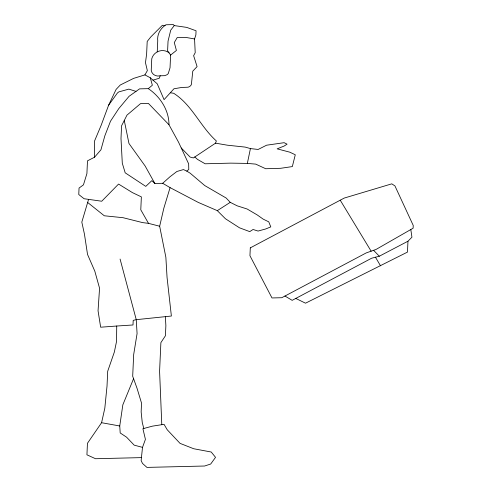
<?xml version="1.0" encoding="UTF-8"?>
<svg xmlns="http://www.w3.org/2000/svg" width="492" height="492" viewBox="0 0 492 492"><rect width="100%" height="100%" fill="white"/><g stroke="black" fill="none" stroke-linecap="round" stroke-linejoin="round"><path stroke-width="0.74" d="M162.692 183.295L169.82 176.905L176.88 171.487L183.442 169.574L186.775 171.111L188.78 169.457L188.651 163.854L178.59 142.28L168.99 124.765L148.443 103.449L140.521 103.64L126.979 115.128L121.567 125.798L120.995 138.516L122.299 163.252L125.189 172.815L145.761 186.388L151.85 180.65L154.863 183.485L162.692 183.295L170.084 187.624L163.824 208.257L159.66 226.228L165.865 257.267L167.052 277.402L171.376 316.03L136.259 319.671L133.203 320.372L132.994 324.978L116.727 326.024L116.561 341.337L114.353 352.026L107.693 371.269L107.022 386.072L104.821 408.169L101.586 422.708L87.453 443.286L86.93 454.811L95.503 458.722L141.444 457.615M157.237 51.888L157.741 40.824A17.208 15.701 -24.1 0 1 165.103 25.381L165.89 24.778L173.399 24.6L174.248 25.584L186.689 27.386L196.062 30.768L195.877 34.92L194.561 38.96L195.213 52.706L193.627 55.664L197.083 66.605L192.778 71.149L191.634 82.096A4.434 4.047 -24.1 0 1 186.394 87.275L181.732 87.447L173.94 88.781L164.076 99.648L157.249 83.825L150.281 77.779L144.919 74.889L133.633 78.376L120.276 85.005L116.112 89.39L108.615 105.196L101.106 125.423L94.519 141.069L94.556 157.206L87.484 160.835L86.906 173.596L83.449 184.857L79.052 188.067L78.763 194.518L84.089 198.731L101.733 201.228L118.56 184.063L132.446 192.624L141.364 196.88L140.78 209.789L148.498 223.356L159.66 226.228M174.248 25.584L170.706 30.221L168.043 41.144L167.606 50.756L170.613 55.061L170.035 67.767L168.239 73.622L167.071 74.716L164.746 75.67L160.208 75.78A7.546 6.888 -24.1 0 1 151.235 70.319L151.757 58.788A10.492 9.576 -24.1 0 1 158.941 51.156A10.492 9.576 -24.1 0 1 169.107 52.908M168.99 124.765C169.033 110.319 160.177 96.53 148.289 88.652L139.562 88.861L129.064 96.315L118.738 108.664L110.509 121.186L104.851 135.774L100.934 149.802L94.556 157.206M410.808 229.536L411.939 237.193L407.966 241.228L407.474 252.095L305.52 303.189L295.778 298.429M142.508 447.357L141.136 460.537L142.483 463.415L146.942 467.4L204.617 466.016L210.699 464.024L215.533 457.345L211.24 452.019L193.719 448.747L180.047 443.372L167.268 429.811L164.045 424.338L152.508 426.133L142.908 428.723L145.423 439.35L142.508 447.357L134.181 445.149L126.592 437.197L120.196 432.954L119.747 425.986L122.84 404.824L133.572 378.68M247.341 163.412L250.434 148.584L258.14 149.457L266.572 145.208L284.148 142.686L287.076 144.174L284.148 146.038L277.144 148.842L289.745 152.163L295.286 154.759L292.328 166.585L280.68 168.295L265.686 168.731L255.692 164.113L247.341 163.412L230.711 163.135L205.133 163.781L197.458 159.365L194.777 156.948M88.578 199.365L81.813 222.113L84.44 234.118L87.527 254.425L94.815 271.184L99.562 288.22L98.049 310.79L100.651 327.205L116.727 326.024M160.208 75.78L159.31 78.222L153.018 80.153M181.247 147.963L190.109 157.065L193.356 157.944L215.527 143.166L216.351 140.946C200.293 126.585 192.181 105.042 173.67 93.271L170.324 92.767M144.919 74.889L147.348 70.639L145.466 62.669L146.622 54.065L147.2 41.457L150.835 36.882L162.348 25.32L165.103 25.381M108.615 105.196L117.434 92.982L118.824 91.887L128.861 89.12L136.001 91.389M148.289 88.652L152.354 85.227L150.281 77.779M170.613 55.061L176.407 50.442L174.291 42.533L177.218 37.558L185.539 37.361L194.561 38.96M217.31 210.65L230.25 202.341L237.132 205.81L247.119 208.995L257.181 214.912L263.257 219.174L268.761 221.837L270.784 226.892L265.723 228.958L258.072 231.062L253.072 229.487L249.733 231.627L239.518 227.814L225.428 218.743L217.31 210.65L198.251 202.409L170.084 187.624M284.96 296.03L292.174 300.341L371.638 258.214L379.314 256.215L407.966 241.228M148.498 223.356L142.619 222.612L123.105 217.71L104.292 215.773L87.496 202.353M215.527 143.166L227.335 145.189L245.17 147.096L250.434 148.584M101.586 422.708L119.747 425.986M186.775 171.111L190.189 173.202L204.752 185.57L226.154 198.024L230.25 202.341M373.594 250.311L379.314 256.215M340.23 200.195L371.134 251.178M375.476 257.218L380.525 265.821M154.863 183.485L145.152 166.025L128.959 143.473L124.273 120.466M120.079 259.056L136.259 319.671L137.077 333.576L133.676 354.572L132.692 376.245L137.059 388.354L141.542 403.132L141.149 411.896L142.256 422.499L143.812 428.581M161.788 424.688L159.586 371.226L160.884 342.641L165.41 335.778L165.872 325.636L165.367 316.713M250.299 247.87L249.942 255.711L271.984 297.955L281.775 297.721L366.214 252.919L376.048 249.438L413.114 228.22L413.237 225.453L394.947 185.927L391.786 183.842L344.246 198.067L250.299 247.87"/></g></svg>
